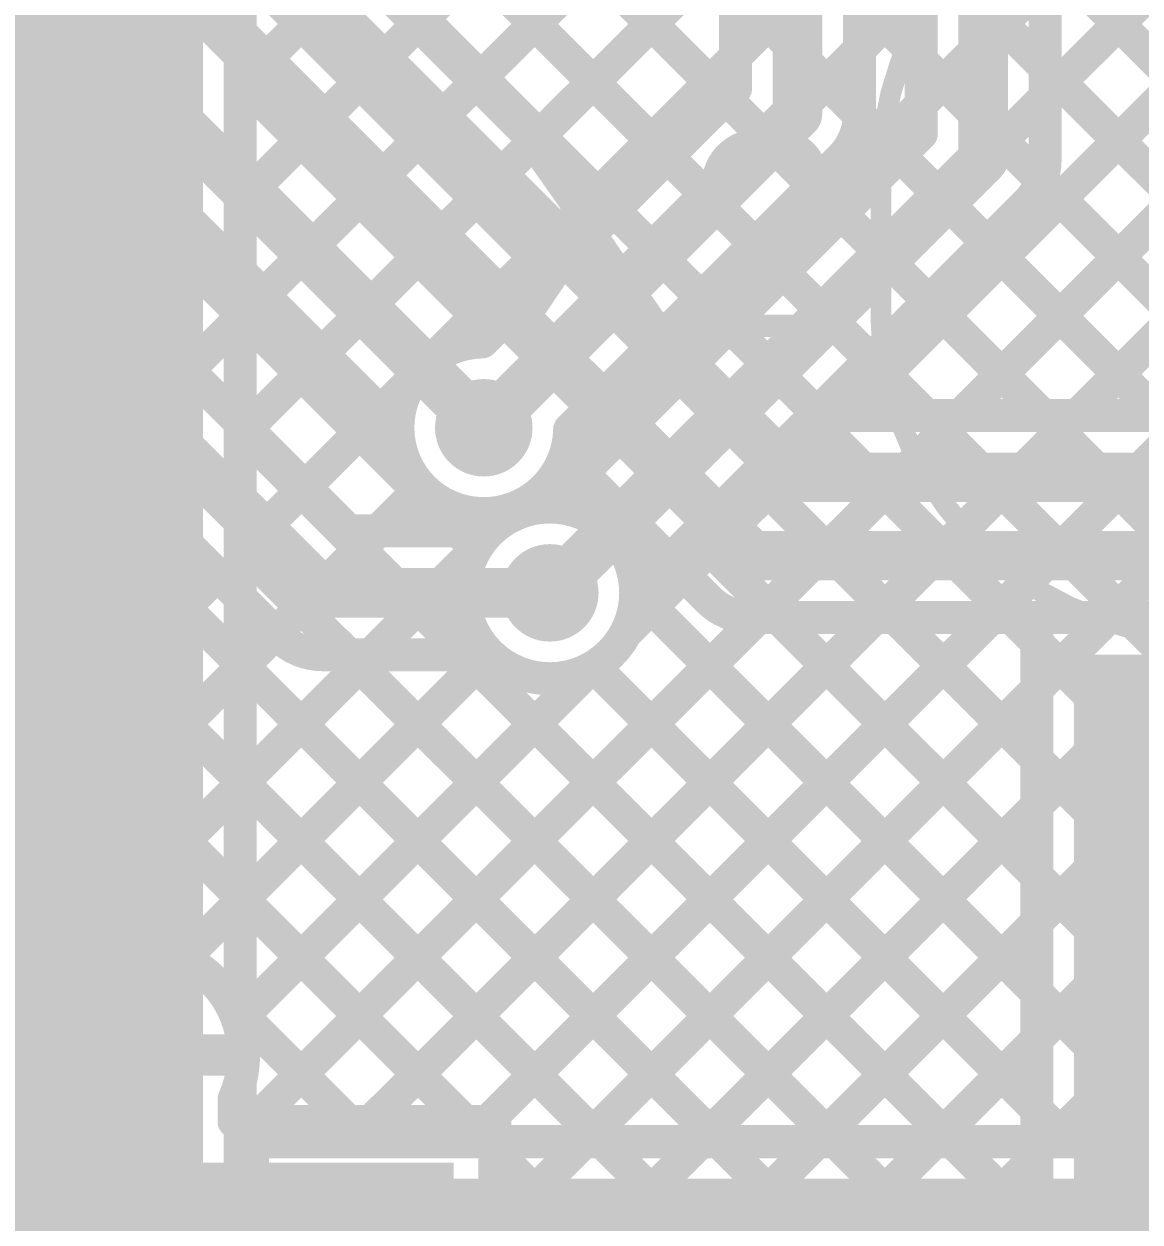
# Model space of a CAD drawing. Header units: millimetres. Extents: x -0.01 to 3.73, y -0.01 to 3.05.
# Drawn here: x 0.8696 to 1.14, y 1.4795 to 1.7699 of the extents above; entities that cross this region are included whole.
import ezdxf

# ---------------------------------------------------------------- set-up
doc = ezdxf.new("R2010")
doc.units = ezdxf.units.MM
doc.header["$MEASUREMENT"] = 0
for name, color, linetype in [('BottomLayer', 5, 'Continuous'), ('BottomPaste', 16, 'Continuous'), ('BottomSolder', 6, 'Continuous'), ('MultiLayer', 9, 'Continuous'), ('PadHoleLayer', 156, 'Continuous'), ('TopLayer', 1, 'Continuous'), ('TopOverlay', 2, 'Continuous'), ('TopPaste', 8, 'Continuous'), ('TopSolder', 216, 'Continuous'), ('ViaHoleLayer', 16, 'Continuous')]:
    doc.layers.add(name, color=color, linetype=linetype)
doc.styles.add('Arial', font='', dxfattribs={"height": 0.2})
doc.styles.get('Arial').set_extended_font_data('Arial')

# ---------------------------------------------------------------- blocks, each defined once
blk = doc.blocks.new('SOT23_3_B_1')
at = {"layer": 'BottomLayer'}
for points in [[(-0.02166, 0.02657), (-0.05316, 0.02657), (-0.05316, 0.05807), (-0.02166, 0.05807)], [(0.05314, 0.02657), (0.02165, 0.02657), (0.02165, 0.05807), (0.05314, 0.05807)], [(0.01574, -0.05807), (-0.01575, -0.05807), (-0.01575, -0.02657), (0.01574, -0.02657)]]:
    blk.add_hatch(color=5, dxfattribs=at).paths.add_polyline_path(points)
at = {"layer": 'BottomPaste'}
for points in [[(-0.02166, 0.02657), (-0.05316, 0.02657), (-0.05316, 0.05807), (-0.02166, 0.05807)], [(0.05314, 0.02657), (0.02165, 0.02657), (0.02165, 0.05807), (0.05314, 0.05807)], [(0.01574, -0.05807), (-0.01575, -0.05807), (-0.01575, -0.02657), (0.01574, -0.02657)]]:
    blk.add_hatch(color=16, dxfattribs=at).paths.add_polyline_path(points)
at = {"layer": 'BottomSolder'}
for points in [[(-0.01766, 0.02257), (-0.05716, 0.02257), (-0.05716, 0.06207), (-0.01766, 0.06207)], [(0.05714, 0.02257), (0.01765, 0.02257), (0.01765, 0.06207), (0.05714, 0.06207)], [(0.01974, -0.06207), (-0.01975, -0.06207), (-0.01975, -0.02257), (0.01974, -0.02257)]]:
    blk.add_hatch(color=6, dxfattribs=at).paths.add_polyline_path(points)
blk = doc.blocks.new('HC_49S_2P_4')
at = {"layer": 'BottomLayer'}
h = blk.add_hatch(color=5, dxfattribs=at)
edge = h.paths.add_edge_path()
edge.add_arc((-0.09606, 0), 0.0315, 0, 360)
h = blk.add_hatch(color=5, dxfattribs=at)
edge = h.paths.add_edge_path()
edge.add_arc((0.09606, 0), 0.0315, 0, 360)
at = {"layer": 'BottomSolder'}
h = blk.add_hatch(color=6, dxfattribs=at)
edge = h.paths.add_edge_path()
edge.add_arc((-0.09606, 0), 0.0355, 0, 360)
h = blk.add_hatch(color=6, dxfattribs=at)
edge = h.paths.add_edge_path()
edge.add_arc((0.09606, 0), 0.0355, 0, 360)
at = {"layer": 'MultiLayer'}
h = blk.add_hatch(color=9, dxfattribs=at)
edge = h.paths.add_edge_path()
edge.add_arc((-0.09606, 0), 0.0315, 0, 360)
h = blk.add_hatch(color=9, dxfattribs=at)
edge = h.paths.add_edge_path()
edge.add_arc((0.09606, 0), 0.0315, 0, 360)
at = {"layer": 'PadHoleLayer'}
h = blk.add_hatch(color=156, dxfattribs=at)
edge = h.paths.add_edge_path()
edge.add_arc((-0.09606, 0), 0.01772, 0, 360)
h = blk.add_hatch(color=156, dxfattribs=at)
edge = h.paths.add_edge_path()
edge.add_arc((0.09606, 0), 0.01772, 0, 360)
at = {"layer": 'TopLayer'}
h = blk.add_hatch(color=1, dxfattribs=at)
edge = h.paths.add_edge_path()
edge.add_arc((-0.09606, 0), 0.0315, 0, 360)
h = blk.add_hatch(color=1, dxfattribs=at)
edge = h.paths.add_edge_path()
edge.add_arc((0.09606, 0), 0.0315, 0, 360)
at = {"layer": 'TopSolder'}
h = blk.add_hatch(color=216, dxfattribs=at)
edge = h.paths.add_edge_path()
edge.add_arc((-0.09606, 0), 0.0355, 0, 360)
h = blk.add_hatch(color=216, dxfattribs=at)
edge = h.paths.add_edge_path()
edge.add_arc((0.09606, 0), 0.0355, 0, 360)
at = {"layer": 'TopOverlay', "const_width": 0.005}
for points in [[(-0.22276, 0.01301, -0.384798), (-0.155, 0.095)], [(0.155, 0.095, -0.384798), (0.22276, 0.01301)], [(-0.155, -0.095, -0.384798), (-0.22276, -0.01301)], [(0.22276, -0.01301, -0.384798), (0.155, -0.095)]]:
    blk.add_lwpolyline(points, format="xyb", dxfattribs=at)
for points in [[(0.154, 0.095), (-0.155, 0.095)], [(-0.22276, 0.01301), (-0.22276, -0.01301)], [(0.22276, 0.01301), (0.22276, -0.01301)], [(-0.019, 0.012), (-0.019, -0.014)], [(0.01, 0.012), (-0.009, 0.012)], [(-0.009, 0.012), (-0.009, -0.014)], [(0.01, 0.012), (0.01, -0.014)], [(0.02, 0.012), (0.02, -0.014)], [(-0.14, 0.003), (-0.14, -0.007)], [(-0.135, -0.002), (-0.14, 0.003)], [(-0.135, -0.002), (-0.14, -0.007)], [(-0.019, -0.001), (-0.029, -0.001)], [(0.03, -0.001), (0.02, -0.001)], [(0.01, -0.014), (-0.009, -0.014)], [(0.155, -0.095), (-0.155, -0.095)]]:
    blk.add_lwpolyline(points, dxfattribs=at)
at = {"layer": 'TopOverlay', "const_width": 0.0025}
for points in [[(-0.15625, 0.095, 1), (-0.15375, 0.095, 1)], [(-0.15625, 0.095, 1), (-0.15375, 0.095, 1)], [(0.15275, 0.095, 1), (0.15525, 0.095, 1)], [(0.15375, 0.095, 1), (0.15625, 0.095, 1)], [(-0.22401, 0.01301, 1), (-0.22151, 0.01301, 1)], [(-0.22401, 0.01301, 1), (-0.22151, 0.01301, 1)], [(0.22151, 0.01301, 1), (0.22401, 0.01301, 1)], [(0.22151, 0.01301, 1), (0.22401, 0.01301, 1)], [(-0.02025, 0.012, 1), (-0.01775, 0.012, 1)], [(-0.01025, 0.012, 1), (-0.00775, 0.012, 1)], [(-0.01025, 0.012, 1), (-0.00775, 0.012, 1)], [(0.00875, 0.012, 1), (0.01125, 0.012, 1)], [(0.00875, 0.012, 1), (0.01125, 0.012, 1)], [(0.01875, 0.012, 1), (0.02125, 0.012, 1)], [(-0.14125, 0.003, 1), (-0.13875, 0.003, 1)], [(-0.14125, 0.003, 1), (-0.13875, 0.003, 1)], [(-0.13625, -0.002, 1), (-0.13375, -0.002, 1)], [(-0.13625, -0.002, 1), (-0.13375, -0.002, 1)], [(-0.03025, -0.001, 1), (-0.02775, -0.001, 1)], [(-0.02025, -0.001, 1), (-0.01775, -0.001, 1)], [(0.01875, -0.001, 1), (0.02125, -0.001, 1)], [(0.02875, -0.001, 1), (0.03125, -0.001, 1)], [(-0.14125, -0.007, 1), (-0.13875, -0.007, 1)], [(-0.14125, -0.007, 1), (-0.13875, -0.007, 1)], [(-0.22401, -0.01301, 1), (-0.22151, -0.01301, 1)], [(-0.22401, -0.01301, 1), (-0.22151, -0.01301, 1)], [(-0.02025, -0.014, 1), (-0.01775, -0.014, 1)], [(-0.01025, -0.014, 1), (-0.00775, -0.014, 1)], [(-0.01025, -0.014, 1), (-0.00775, -0.014, 1)], [(0.00875, -0.014, 1), (0.01125, -0.014, 1)], [(0.00875, -0.014, 1), (0.01125, -0.014, 1)], [(0.01875, -0.014, 1), (0.02125, -0.014, 1)], [(0.22151, -0.01301, 1), (0.22401, -0.01301, 1)], [(0.22151, -0.01301, 1), (0.22401, -0.01301, 1)], [(-0.15625, -0.095, 1), (-0.15375, -0.095, 1)], [(-0.15625, -0.095, 1), (-0.15375, -0.095, 1)], [(0.15375, -0.095, 1), (0.15625, -0.095, 1)], [(0.15375, -0.095, 1), (0.15625, -0.095, 1)]]:
    blk.add_lwpolyline(points, format="xyb", close=True, dxfattribs=at)
blk = doc.blocks.new('R__0603_B_72')
at = {"layer": 'BottomLayer'}
for points in [[(-0.045, -0.0175), (-0.045, 0.0175), (-0.015, 0.0175), (-0.015, -0.0175)], [(0.015, -0.0175), (0.015, 0.0175), (0.045, 0.0175), (0.045, -0.0175)]]:
    blk.add_hatch(color=5, dxfattribs=at).paths.add_polyline_path(points)
at = {"layer": 'BottomPaste'}
for points in [[(-0.045, -0.0175), (-0.045, 0.0175), (-0.015, 0.0175), (-0.015, -0.0175)], [(0.015, -0.0175), (0.015, 0.0175), (0.045, 0.0175), (0.045, -0.0175)]]:
    blk.add_hatch(color=16, dxfattribs=at).paths.add_polyline_path(points)
at = {"layer": 'BottomSolder'}
for points in [[(-0.049, -0.0215), (-0.049, 0.0215), (-0.011, 0.0215), (-0.011, -0.0215)], [(0.011, -0.0215), (0.011, 0.0215), (0.049, 0.0215), (0.049, -0.0215)]]:
    blk.add_hatch(color=6, dxfattribs=at).paths.add_polyline_path(points)
blk = doc.blocks.new('D2PAK_B_114')
at = {"layer": 'BottomLayer'}
blk.add_hatch(color=5, dxfattribs=at).paths.add_polyline_path([(0.14567, 0.14488), (0.05433, 0.14488), (0.05433, 0.29488), (0.14567, 0.29488)])
at = {"layer": 'BottomPaste'}
blk.add_hatch(color=16, dxfattribs=at).paths.add_polyline_path([(0.14567, 0.14488), (0.05433, 0.14488), (0.05433, 0.29488), (0.14567, 0.29488)])
at = {"layer": 'BottomSolder'}
blk.add_hatch(color=6, dxfattribs=at).paths.add_polyline_path([(0.14967, 0.14088), (0.05033, 0.14088), (0.05033, 0.29888), (0.14967, 0.29888)])
blk = doc.blocks.new('D2PAK_B_115')
at = {"layer": 'BottomLayer'}
blk.add_hatch(color=5, dxfattribs=at).paths.add_polyline_path([(-0.05433, 0.14488), (-0.14567, 0.14488), (-0.14567, 0.29488), (-0.05433, 0.29488)])
at = {"layer": 'BottomPaste'}
blk.add_hatch(color=16, dxfattribs=at).paths.add_polyline_path([(-0.05433, 0.14488), (-0.14567, 0.14488), (-0.14567, 0.29488), (-0.05433, 0.29488)])
at = {"layer": 'BottomSolder'}
blk.add_hatch(color=6, dxfattribs=at).paths.add_polyline_path([(-0.05033, 0.14088), (-0.14967, 0.14088), (-0.14967, 0.29888), (-0.05033, 0.29888)])
blk = doc.blocks.new('SOD_323_B_141')
at = {"layer": 'BottomLayer'}
for points in [[(-0.0748, 0.02362), (-0.02756, 0.02362), (-0.02756, -0.02362), (-0.0748, -0.02362)], [(0.02756, 0.02362), (0.0748, 0.02362), (0.0748, -0.02362), (0.02756, -0.02362)]]:
    blk.add_hatch(color=5, dxfattribs=at).paths.add_polyline_path(points)
at = {"layer": 'BottomPaste'}
for points in [[(-0.0748, 0.02362), (-0.02756, 0.02362), (-0.02756, -0.02362), (-0.0748, -0.02362)], [(0.02756, 0.02362), (0.0748, 0.02362), (0.0748, -0.02362), (0.02756, -0.02362)]]:
    blk.add_hatch(color=16, dxfattribs=at).paths.add_polyline_path(points)
at = {"layer": 'BottomSolder'}
for points in [[(-0.0788, 0.02762), (-0.02356, 0.02762), (-0.02356, -0.02762), (-0.0788, -0.02762)], [(0.02356, 0.02762), (0.0788, 0.02762), (0.0788, -0.02762), (0.02356, -0.02762)]]:
    blk.add_hatch(color=6, dxfattribs=at).paths.add_polyline_path(points)
blk = doc.blocks.new('SMA_148')
at = {"layer": 'TopLayer'}
for points in [[(-0.12795, 0.03346), (-0.02953, 0.03346), (-0.02953, -0.03346), (-0.12795, -0.03346)], [(0.02953, 0.03346), (0.12795, 0.03346), (0.12795, -0.03346), (0.02953, -0.03346)]]:
    blk.add_hatch(color=1, dxfattribs=at).paths.add_polyline_path(points)
at = {"layer": 'TopOverlay'}
for points in [[(-0.175, -0.05597), (-0.12906, -0.05597), (-0.12906, 0.05598), (-0.175, 0.05598)], [(-0.12992, 0.03638), (-0.1022, 0.03638), (-0.1022, 0.05598), (-0.12992, 0.05598)], [(-0.12992, -0.05598), (-0.1022, -0.05598), (-0.1022, -0.03638), (-0.12992, -0.03638)]]:
    blk.add_hatch(color=2, dxfattribs=at).paths.add_polyline_path(points)
at = {"layer": 'TopPaste'}
for points in [[(-0.12795, 0.03346), (-0.02953, 0.03346), (-0.02953, -0.03346), (-0.12795, -0.03346)], [(0.02953, 0.03346), (0.12795, 0.03346), (0.12795, -0.03346), (0.02953, -0.03346)]]:
    blk.add_hatch(color=8, dxfattribs=at).paths.add_polyline_path(points)
at = {"layer": 'TopSolder'}
for points in [[(-0.13195, 0.03746), (-0.02553, 0.03746), (-0.02553, -0.03746), (-0.13195, -0.03746)], [(0.02553, 0.03746), (0.13195, 0.03746), (0.13195, -0.03746), (0.02553, -0.03746)]]:
    blk.add_hatch(color=216, dxfattribs=at).paths.add_polyline_path(points)
at = {"layer": 'TopOverlay', "const_width": 0.005}
for points in [[(0.08115, 0.05345), (-0.10465, 0.05345)], [(0.08115, 0.05345), (0.08115, 0.03985)], [(0.08115, -0.03985), (0.08115, -0.05345)], [(0.08115, -0.05345), (-0.10465, -0.05345)]]:
    blk.add_lwpolyline(points, dxfattribs=at)
at = {"layer": 'TopOverlay', "const_width": 0.0025}
for points in [[(-0.1059, 0.05345, 1), (-0.1034, 0.05345, 1)], [(0.0799, 0.05345, 1), (0.0824, 0.05345, 1)], [(0.0799, 0.05345, 1), (0.0824, 0.05345, 1)], [(0.0799, 0.03985, 1), (0.0824, 0.03985, 1)], [(0.0799, -0.03985, 1), (0.0824, -0.03985, 1)], [(-0.1059, -0.05345, 1), (-0.1034, -0.05345, 1)], [(0.0799, -0.05345, 1), (0.0824, -0.05345, 1)], [(0.0799, -0.05345, 1), (0.0824, -0.05345, 1)]]:
    blk.add_lwpolyline(points, format="xyb", close=True, dxfattribs=at)

msp = doc.modelspace()

# ---------------------------------------------------------------- hatches: boundary and pattern name
at = {"layer": 'BottomLayer'}
h = msp.add_hatch(color=5, dxfattribs=at)
edge = h.paths.add_edge_path()
edge.add_arc((0.981, 1.672), 0.01181, 0, 360)
h = msp.add_hatch(color=5, dxfattribs=at)
edge = h.paths.add_edge_path()
edge.add_arc((0.997, 1.632), 0.01181, 0, 360)
msp.add_hatch(color=5, dxfattribs=at).paths.add_polyline_path([(1.12401, 1.278), (1.26901, 1.278), (1.26901, 1.617), (1.12401, 1.617)])
h = msp.add_hatch(color=5, dxfattribs=at)
edge = h.paths.add_edge_path()
edge.add_arc((0.897, 1.52), 0.01181, 0, 360)
at = {"layer": 'TopLayer'}
for points in [[(0.713, 1.374), (0.913, 1.374), (0.913, 1.929), (0.713, 1.929)], [(0.933, 1.242), (1.002, 1.242), (1.002, 1.49), (0.933, 1.49)]]:
    msp.add_hatch(color=1, dxfattribs=at).paths.add_polyline_path(points)
h = msp.add_hatch(color=1, dxfattribs=at)
edge = h.paths.add_edge_path()
edge.add_arc((0.981, 1.672), 0.01181, 0, 360)
h = msp.add_hatch(color=1, dxfattribs=at)
edge = h.paths.add_edge_path()
edge.add_arc((0.997, 1.632), 0.01181, 0, 360)
h = msp.add_hatch(color=1, dxfattribs=at)
edge = h.paths.add_edge_path()
edge.add_arc((0.897, 1.52), 0.01181, 0, 360)
at = {"layer": 'ViaHoleLayer'}
h = msp.add_hatch(color=16, dxfattribs=at)
edge = h.paths.add_edge_path()
edge.add_arc((0.981, 1.672), 0.00591, 0, 360)
h = msp.add_hatch(color=16, dxfattribs=at)
edge = h.paths.add_edge_path()
edge.add_arc((0.997, 1.632), 0.00591, 0, 360)
h = msp.add_hatch(color=16, dxfattribs=at)
edge = h.paths.add_edge_path()
edge.add_arc((0.897, 1.52), 0.00591, 0, 360)

# ---------------------------------------------------------------- linework, layer by layer
at = {"layer": 'BottomLayer'}
for points, const_width in [([(0.944, 1.87576), (1.14476, 1.675)], 0.008), ([(0.89, 1.763), (0.89, 1.86823)], 0.012), ([(0.875, 1.763), (0.875, 1.86202)], 0.008), ([(1.03691, 1.7003), (1.188, 1.85139)], 0.008), ([(0.944, 1.84748), (1.11648, 1.675)], 0.008), ([(0.9662, 1.77101), (1.042, 1.84681)], 0.008), ([(0.78554, 1.83623), (0.88462, 1.73715)], 0.008), ([(1.05105, 1.68616), (1.188, 1.82311)], 0.008), ([(0.944, 1.81919), (1.08819, 1.675)], 0.008), ([(0.98034, 1.75687), (1.0364, 1.81292)], 0.008), ([(1.00863, 1.72859), (1.08461, 1.80457)], 0.008), ([(1.07562, 1.80071), (1.16367, 1.71265)], 0.008), ([(1.10841, 1.7962), (1.16833, 1.73629)], 0.008), ([(0.944, 1.79321), (1.06221, 1.675)], 0.008), ([(1.02277, 1.71444), (1.10357, 1.79525)], 0.008), ([(0.99448, 1.74273), (1.04486, 1.7931)], 0.008), ([(0.929, 1.787), (1.056, 1.66)], 0.012), ([(1.05878, 1.78927), (1.17304, 1.675)], 0.008), ([(1.06818, 1.675), (1.18, 1.78682)], 0.008), ([(0.908, 1.779), (1.046, 1.641)], 0.012), ([(0.84748, 1.73715), (0.875, 1.76467)], 0.008), ([(0.89, 1.763), (0.981, 1.672)], 0.012), ([(1.09646, 1.675), (1.18, 1.75854)], 0.008), ([(0.8794, 1.75239), (0.96019, 1.67159)], 0.008), ([(0.87577, 1.73715), (0.8852, 1.74658)], 0.008), ([(0.8369, 1.73715), (0.88639, 1.73715)], 0.008), ([(0.88639, 1.70887), (0.88639, 1.73715)], 0.008), ([(0.88639, 1.73538), (0.97477, 1.647)], 0.008), ([(0.88639, 1.71949), (0.89934, 1.73244)], 0.008), ([(0.78858, 1.72005), (0.88901, 1.61962)], 0.008), ([(0.89522, 1.70004), (0.91349, 1.7183)], 0.008), ([(0.86165, 1.7124), (0.94205, 1.632)], 0.012), ([(1.12475, 1.675), (1.16357, 1.71382)], 0.008), ([(0.88639, 1.70887), (0.94826, 1.647)], 0.008), ([(0.90937, 1.68589), (0.92763, 1.70416)], 0.008), ([(0.92351, 1.67175), (0.94177, 1.69002)], 0.008), ([(0.84926, 1.68765), (1.11501, 1.42191)], 0.008), ([(0.86518, 1.68765), (0.93143, 1.6214)], 0.008), ([(0.82119, 1.626), (0.87401, 1.67882)], 0.008), ([(0.93765, 1.65761), (0.95591, 1.67587)], 0.008), ([(1.06221, 1.675), (1.448, 1.675)], 0.008), ([(0.84309, 1.61962), (0.88815, 1.66468)], 0.008), ([(1.00065, 1.66514), (1.03539, 1.6304)], 0.008), ([(1.056, 1.66), (1.448, 1.66)], 0.012), ([(0.95532, 1.647), (0.96595, 1.65763)], 0.008), ([(0.99417, 1.65589), (0.99724, 1.65281)], 0.008), ([(0.98668, 1.65007), (0.98971, 1.6531)], 0.008), ([(0.87138, 1.61962), (0.90229, 1.65054)], 0.008), ([(1.01166, 1.64677), (1.01534, 1.65045)], 0.008), ([(0.94826, 1.647), (0.98257, 1.647)], 0.008), ([(1.046, 1.641), (1.44013, 1.641)], 0.012), ([(0.8948, 1.61476), (0.91644, 1.6364)], 0.008), ([(0.94205, 1.632), (0.997, 1.632)], 0.012), ([(1.01534, 1.62216), (1.02948, 1.6363)], 0.008), ([(1.01781, 1.63224), (1.11501, 1.53504)], 0.008), ([(0.92534, 1.50388), (1.04746, 1.626)], 0.008), ([(0.95363, 1.50388), (1.07575, 1.626)], 0.008), ([(0.98191, 1.50388), (1.10403, 1.626)], 0.008), ([(1.046, 1.626), (1.11501, 1.626)], 0.008), ([(1.05234, 1.626), (1.11501, 1.56333)], 0.008), ([(1.08062, 1.626), (1.11501, 1.59161)], 0.008), ([(1.10891, 1.626), (1.11501, 1.6199)], 0.008), ([(1.11501, 1.626), (1.27801, 1.626)], 0.008), ([(1.11501, 1.626), (1.27801, 1.626)], 0.008), ([(1.11501, 1.2755), (1.11501, 1.626)], 0.008), ([(0.8948, 1.58648), (0.93058, 1.62226)], 0.008), ([(0.82956, 1.61962), (0.8948, 1.61962)], 0.008), ([(0.8948, 1.55438), (0.8948, 1.61962)], 0.008), ([(0.8948, 1.55819), (0.95361, 1.617)], 0.008), ([(0.90816, 1.54327), (0.98189, 1.617)], 0.008), ([(0.94205, 1.617), (0.98257, 1.617)], 0.008), ([(0.9482, 1.617), (1.11501, 1.45019)], 0.008), ([(0.97649, 1.617), (1.11501, 1.47847)], 0.008), ([(0.8948, 1.61383), (1.11501, 1.39362)], 0.008), ([(0.92145, 1.52827), (1.00684, 1.61366)], 0.008), ([(1.00765, 1.61412), (1.11501, 1.50676)], 0.008), ([(0.98367, 1.47736), (1.11501, 1.6087)], 0.008), ([(0.85662, 1.59162), (0.86, 1.595)], 0.025), ([(0.8948, 1.58555), (0.97647, 1.50388)], 0.008), ([(0.98367, 1.44907), (1.11501, 1.58041)], 0.008), ([(0.89099, 1.55438), (0.8948, 1.55819)], 0.008), ([(0.8948, 1.55726), (0.90946, 1.5426)], 0.008), ([(0.87811, 1.5495), (0.87811, 1.55438)], 0.008), ([(0.87811, 1.55438), (0.8948, 1.55438)], 0.008), ([(0.87811, 1.54151), (0.89099, 1.55438)], 0.008), ([(0.87811, 1.53759), (0.87811, 1.5495)], 0.008), ([(0.87811, 1.53759), (0.87811, 1.5495)], 0.008), ([(0.98367, 1.42079), (1.11501, 1.55213)], 0.008), ([(0.87811, 1.54567), (0.88246, 1.54132)], 0.008), ([(0.897, 1.52), (0.897, 1.54181)], 0.01), ([(0.9196, 1.53246), (0.94818, 1.50388)], 0.008), ([(0.899, 1.44188), (0.899, 1.52)], 0.025), ([(0.98367, 1.3925), (1.11501, 1.52385)], 0.008), ([(0.897, 1.52), (0.91881, 1.52)], 0.01), ([(0.9205, 1.50388), (0.9205, 1.50932)], 0.008), ([(0.9205, 1.50388), (0.98367, 1.50388)], 0.008), ([(0.97647, 1.50388), (0.98367, 1.49668)], 0.008), ([(0.98367, 1.35374), (0.98367, 1.50388)], 0.008), ([(0.924, 1.41488), (0.924, 1.49988)], 0.01), ([(0.98367, 1.49668), (1.11501, 1.36534)], 0.008), ([(0.98367, 1.36422), (1.11501, 1.49556)], 0.008)]:
    msp.add_lwpolyline(points, dxfattribs=dict(at, const_width=const_width))
for points, const_width in [([(0.9642, 1.77101, 1), (0.9682, 1.77101, 1)], 0.004), ([(0.873, 1.76467, 1), (0.877, 1.76467, 1)], 0.004), ([(0.887, 1.763, 1), (0.893, 1.763, 1)], 0.006), ([(0.887, 1.763, 1), (0.893, 1.763, 1)], 0.006), ([(0.873, 1.763, 1), (0.877, 1.763, 1)], 0.004), ([(0.873, 1.763, 1), (0.877, 1.763, 1)], 0.004), ([(0.873, 1.763, 1), (0.877, 1.763, 1)], 0.004), ([(0.97834, 1.75687, 1), (0.98234, 1.75687, 1)], 0.004), ([(0.87739, 1.7524, 1), (0.88139, 1.7524, 1)], 0.004), ([(0.87739, 1.75239, 1), (0.88139, 1.75239, 1)], 0.004), ([(0.8774, 1.75239, 1), (0.8814, 1.75239, 1)], 0.004), ([(0.8832, 1.74658, 1), (0.8872, 1.74658, 1)], 0.004), ([(0.99248, 1.74273, 1), (0.99648, 1.74273, 1)], 0.004), ([(0.87377, 1.73715, 1), (0.87777, 1.73715, 1)], 0.004), ([(0.88262, 1.73715, 1), (0.88662, 1.73715, 1)], 0.004), ([(0.88439, 1.73715, 1), (0.88839, 1.73715, 1)], 0.004), ([(0.88439, 1.73715, 1), (0.88839, 1.73715, 1)], 0.004), ([(0.88439, 1.73538, 1), (0.88839, 1.73538, 1)], 0.004), ([(0.89734, 1.73244, 1), (0.90134, 1.73244, 1)], 0.004), ([(1.00663, 1.72859, 1), (1.01063, 1.72859, 1)], 0.004), ([(0.88439, 1.71949, 1), (0.88839, 1.71949, 1)], 0.004), ([(0.91149, 1.7183, 1), (0.91549, 1.7183, 1)], 0.004), ([(1.02077, 1.71444, 1), (1.02477, 1.71444, 1)], 0.004), ([(0.88439, 1.70887, 1), (0.88839, 1.70887, 1)], 0.004), ([(0.88439, 1.70887, 1), (0.88839, 1.70887, 1)], 0.004), ([(0.92563, 1.70416, 1), (0.92963, 1.70416, 1)], 0.004), ([(1.03491, 1.7003, 1), (1.03891, 1.7003, 1)], 0.004), ([(0.89322, 1.70004, 1), (0.89722, 1.70004, 1)], 0.004), ([(0.93977, 1.69002, 1), (0.94377, 1.69002, 1)], 0.004), ([(0.90737, 1.68589, 1), (0.91137, 1.68589, 1)], 0.004), ([(1.04905, 1.68616, 1), (1.05305, 1.68616, 1)], 0.004), ([(0.87201, 1.67882, 1), (0.87601, 1.67882, 1)], 0.004), ([(0.95391, 1.67587, 1), (0.95791, 1.67587, 1)], 0.004), ([(1.06021, 1.675, 1), (1.06421, 1.675, 1)], 0.004), ([(1.06021, 1.675, 1), (1.06421, 1.675, 1)], 0.004), ([(1.06618, 1.675, 1), (1.07018, 1.675, 1)], 0.004), ([(1.08619, 1.675, 1), (1.09019, 1.675, 1)], 0.004), ([(1.09446, 1.675, 1), (1.09846, 1.675, 1)], 0.004), ([(1.11448, 1.675, 1), (1.11848, 1.675, 1)], 0.004), ([(1.12275, 1.675, 1), (1.12675, 1.675, 1)], 0.004), ([(0.92151, 1.67175, 1), (0.92551, 1.67175, 1)], 0.004), ([(0.95819, 1.67159, 1), (0.96219, 1.67159, 1)], 0.004), ([(0.95819, 1.67159, 1), (0.96219, 1.67159, 1)], 0.004), ([(0.978, 1.672, 1), (0.984, 1.672, 1)], 0.006), ([(0.88615, 1.66468, 1), (0.89015, 1.66468, 1)], 0.004), ([(0.99865, 1.66514, 1), (1.00265, 1.66514, 1)], 0.004), ([(0.99865, 1.66514, 1), (1.00265, 1.66514, 1)], 0.004), ([(1.053, 1.66, 1), (1.059, 1.66, 1)], 0.006), ([(1.053, 1.66, 1), (1.059, 1.66, 1)], 0.006), ([(0.93565, 1.65761, 1), (0.93965, 1.65761, 1)], 0.004), ([(0.96395, 1.65763, 1), (0.96795, 1.65763, 1)], 0.004), ([(0.99217, 1.65589, 1), (0.99617, 1.65589, 1)], 0.004), ([(0.98771, 1.6531, 1), (0.99171, 1.6531, 1)], 0.004), ([(0.99524, 1.65281, 1), (0.99924, 1.65281, 1)], 0.004), ([(0.90029, 1.65054, 1), (0.90429, 1.65054, 1)], 0.004), ([(0.98468, 1.65007, 1), (0.98868, 1.65007, 1)], 0.004), ([(1.01334, 1.65045, 1), (1.01734, 1.65045, 1)], 0.004), ([(0.94626, 1.647, 1), (0.95026, 1.647, 1)], 0.004), ([(0.94626, 1.647, 1), (0.95026, 1.647, 1)], 0.004), ([(0.95332, 1.647, 1), (0.95732, 1.647, 1)], 0.004), ([(0.97277, 1.647, 1), (0.97677, 1.647, 1)], 0.004), ([(0.98057, 1.647, 1), (0.98457, 1.647, 1)], 0.004), ([(0.98057, 1.647, 1), (0.98457, 1.647, 1)], 0.004), ([(1.00966, 1.64677, 1), (1.01366, 1.64677, 1)], 0.004), ([(1.043, 1.641, 1), (1.049, 1.641, 1)], 0.006), ([(1.043, 1.641, 1), (1.049, 1.641, 1)], 0.006), ([(0.91444, 1.6364, 1), (0.91844, 1.6364, 1)], 0.004), ([(0.93905, 1.632, 1), (0.94505, 1.632, 1)], 0.006), ([(0.93905, 1.632, 1), (0.94505, 1.632, 1)], 0.006), ([(0.994, 1.632, 1), (1, 1.632, 1)], 0.006), ([(1.02748, 1.6363, 1), (1.03148, 1.6363, 1)], 0.004), ([(1.01581, 1.63224, 1), (1.01981, 1.63224, 1)], 0.004), ([(1.01581, 1.632, 1), (1.01981, 1.632, 1)], 0.004), ([(1.01581, 1.632, 1), (1.01981, 1.632, 1)], 0.004), ([(1.03339, 1.6304, 1), (1.03739, 1.6304, 1)], 0.004), ([(1.03339, 1.63039, 1), (1.03739, 1.63039, 1)], 0.004), ([(1.0334, 1.63039, 1), (1.0374, 1.63039, 1)], 0.004), ([(1.044, 1.626, 1), (1.048, 1.626, 1)], 0.004), ([(1.044, 1.626, 1), (1.048, 1.626, 1)], 0.004), ([(1.044, 1.626, 1), (1.048, 1.626, 1)], 0.004), ([(1.04546, 1.626, 1), (1.04946, 1.626, 1)], 0.004), ([(1.05034, 1.626, 1), (1.05434, 1.626, 1)], 0.004), ([(1.07375, 1.626, 1), (1.07775, 1.626, 1)], 0.004), ([(1.07862, 1.626, 1), (1.08262, 1.626, 1)], 0.004), ([(1.10203, 1.626, 1), (1.10603, 1.626, 1)], 0.004), ([(1.10691, 1.626, 1), (1.11091, 1.626, 1)], 0.004), ([(1.11301, 1.626, 1), (1.11701, 1.626, 1)], 0.004), ([(1.11301, 1.626, 1), (1.11701, 1.626, 1)], 0.004), ([(1.11301, 1.626, 1), (1.11701, 1.626, 1)], 0.004), ([(1.11301, 1.626, 1), (1.11701, 1.626, 1)], 0.004), ([(0.92858, 1.62226, 1), (0.93258, 1.62226, 1)], 0.004), ([(1.01334, 1.62216, 1), (1.01734, 1.62216, 1)], 0.004), ([(0.86938, 1.61962, 1), (0.87338, 1.61962, 1)], 0.004), ([(0.88701, 1.61962, 1), (0.89101, 1.61962, 1)], 0.004), ([(0.8928, 1.61962, 1), (0.8968, 1.61962, 1)], 0.004), ([(0.8928, 1.61962, 1), (0.8968, 1.61962, 1)], 0.004), ([(0.92943, 1.6214, 1), (0.93343, 1.6214, 1)], 0.004), ([(0.92944, 1.62139, 1), (0.93344, 1.62139, 1)], 0.004), ([(0.92945, 1.62139, 1), (0.93345, 1.62139, 1)], 0.004), ([(1.11301, 1.6199, 1), (1.11701, 1.6199, 1)], 0.004), ([(0.94005, 1.617, 1), (0.94405, 1.617, 1)], 0.004), ([(0.94005, 1.617, 1), (0.94405, 1.617, 1)], 0.004), ([(0.94005, 1.617, 1), (0.94405, 1.617, 1)], 0.004), ([(0.9462, 1.617, 1), (0.9502, 1.617, 1)], 0.004), ([(0.95161, 1.617, 1), (0.95561, 1.617, 1)], 0.004), ([(0.97449, 1.617, 1), (0.97849, 1.617, 1)], 0.004), ([(0.97989, 1.617, 1), (0.98389, 1.617, 1)], 0.004), ([(0.98057, 1.617, 1), (0.98457, 1.617, 1)], 0.004), ([(0.98057, 1.617, 1), (0.98457, 1.617, 1)], 0.004), ([(0.8928, 1.61476, 1), (0.8968, 1.61476, 1)], 0.004), ([(0.8928, 1.61383, 1), (0.8968, 1.61383, 1)], 0.004), ([(1.00484, 1.61366, 1), (1.00884, 1.61366, 1)], 0.004), ([(1.00565, 1.61412, 1), (1.00965, 1.61412, 1)], 0.004), ([(1.11301, 1.6087, 1), (1.11701, 1.6087, 1)], 0.004), ([(0.85375, 1.595, 1), (0.86625, 1.595, 1)], 0.0125), ([(1.11301, 1.59161, 1), (1.11701, 1.59161, 1)], 0.004), ([(0.8928, 1.58648, 1), (0.8968, 1.58648, 1)], 0.004), ([(0.8928, 1.58555, 1), (0.8968, 1.58555, 1)], 0.004), ([(1.11301, 1.58041, 1), (1.11701, 1.58041, 1)], 0.004), ([(1.11301, 1.56333, 1), (1.11701, 1.56333, 1)], 0.004), ([(0.8928, 1.55819, 1), (0.8968, 1.55819, 1)], 0.004), ([(0.8928, 1.55819, 1), (0.8968, 1.55819, 1)], 0.004), ([(0.8928, 1.55726, 1), (0.8968, 1.55726, 1)], 0.004), ([(0.87611, 1.55438, 1), (0.88011, 1.55438, 1)], 0.004), ([(0.87611, 1.55438, 1), (0.88011, 1.55438, 1)], 0.004), ([(0.88899, 1.55438, 1), (0.89299, 1.55438, 1)], 0.004), ([(0.88899, 1.55438, 1), (0.89299, 1.55438, 1)], 0.004), ([(0.8928, 1.55438, 1), (0.8968, 1.55438, 1)], 0.004), ([(0.8928, 1.55438, 1), (0.8968, 1.55438, 1)], 0.004), ([(0.87611, 1.5495, 1), (0.88011, 1.5495, 1)], 0.004), ([(0.87611, 1.5495, 1), (0.88011, 1.5495, 1)], 0.004), ([(0.87611, 1.5495, 1), (0.88011, 1.5495, 1)], 0.004), ([(1.11301, 1.55213, 1), (1.11701, 1.55213, 1)], 0.004), ([(0.87611, 1.54567, 1), (0.88011, 1.54567, 1)], 0.004), ([(0.87611, 1.54151, 1), (0.88011, 1.54151, 1)], 0.004), ([(0.88046, 1.54132, 1), (0.88446, 1.54132, 1)], 0.004), ([(0.8945, 1.54181, 1), (0.8995, 1.54181, 1)], 0.005), ([(0.90616, 1.54327, 1), (0.91016, 1.54327, 1)], 0.004), ([(0.90746, 1.5426, 1), (0.91146, 1.5426, 1)], 0.004), ([(0.87611, 1.53759, 1), (0.88011, 1.53759, 1)], 0.004), ([(0.87611, 1.53759, 1), (0.88011, 1.53759, 1)], 0.004), ([(0.87611, 1.53759, 1), (0.88011, 1.53759, 1)], 0.004), ([(1.11301, 1.53504, 1), (1.11701, 1.53504, 1)], 0.004), ([(0.9176, 1.53246, 1), (0.9216, 1.53246, 1)], 0.004), ([(0.89275, 1.52, 1), (0.90525, 1.52, 1)], 0.0125), ([(0.91945, 1.52827, 1), (0.92345, 1.52827, 1)], 0.004), ([(1.11301, 1.52385, 1), (1.11701, 1.52385, 1)], 0.004), ([(0.8945, 1.52, 1), (0.8995, 1.52, 1)], 0.005), ([(0.8945, 1.52, 1), (0.8995, 1.52, 1)], 0.005), ([(0.91631, 1.52, 1), (0.92131, 1.52, 1)], 0.005), ([(0.92081, 1.52, 1), (0.92481, 1.52, 1)], 0.004), ([(0.92081, 1.52, 1), (0.92481, 1.52, 1)], 0.004), ([(0.9185, 1.50932, 1), (0.9225, 1.50932, 1)], 0.004), ([(0.9185, 1.50932, 1), (0.9225, 1.50932, 1)], 0.004), ([(1.11301, 1.50676, 1), (1.11701, 1.50676, 1)], 0.004), ([(0.9185, 1.50388, 1), (0.9225, 1.50388, 1)], 0.004), ([(0.9185, 1.50388, 1), (0.9225, 1.50388, 1)], 0.004), ([(0.92334, 1.50388, 1), (0.92734, 1.50388, 1)], 0.004), ([(0.94618, 1.50388, 1), (0.95018, 1.50388, 1)], 0.004), ([(0.95163, 1.50388, 1), (0.95563, 1.50388, 1)], 0.004), ([(0.97447, 1.50388, 1), (0.97847, 1.50388, 1)], 0.004), ([(0.97447, 1.50388, 1), (0.97847, 1.50388, 1)], 0.004), ([(0.97991, 1.50388, 1), (0.98391, 1.50388, 1)], 0.004), ([(0.98167, 1.50388, 1), (0.98567, 1.50388, 1)], 0.004), ([(0.98167, 1.50388, 1), (0.98567, 1.50388, 1)], 0.004), ([(0.9215, 1.49988, 1), (0.9265, 1.49988, 1)], 0.005), ([(0.98167, 1.49668, 1), (0.98567, 1.49668, 1)], 0.004), ([(0.98167, 1.49668, 1), (0.98567, 1.49668, 1)], 0.004), ([(1.11301, 1.49556, 1), (1.11701, 1.49556, 1)], 0.004), ([(0.98167, 1.47736, 1), (0.98567, 1.47736, 1)], 0.004), ([(1.11301, 1.47847, 1), (1.11701, 1.47847, 1)], 0.004)]:
    msp.add_lwpolyline(points, format="xyb", close=True, dxfattribs=dict(at, const_width=const_width))
at = {"layer": 'BottomLayer', "const_width": 0.008}
for points in [[(0.87939, 1.7524, -0.198764), (0.875, 1.763)], [(0.87939, 1.75239, -0.198912), (0.875, 1.763)], [(1.00065, 1.66514, -0.836374), (0.96019, 1.67159)], [(0.98257, 1.647, -0.661143), (1.01781, 1.632)], [(1.01781, 1.632, -0.661143), (0.98257, 1.617)], [(1.046, 1.626, -0.198912), (1.03539, 1.63039)], [(1.046, 1.626, -0.198764), (1.0354, 1.63039)], [(0.94205, 1.617, -0.198912), (0.93144, 1.62139)], [(0.94205, 1.617, -0.198764), (0.93145, 1.62139)], [(0.87811, 1.53759, -0.681043), (0.92281, 1.52)], [(0.92281, 1.52, -0.107003), (0.9205, 1.50932)]]:
    msp.add_lwpolyline(points, format="xyb", dxfattribs=at)
at = {"layer": 'TopLayer'}
for points, const_width in [([(0.922, 1.52642), (0.922, 1.938)], 0.008), ([(0.922, 1.7551), (1.046, 1.8791)], 0.008), ([(0.922, 1.86948), (1.03963, 1.75184)], 0.008), ([(0.922, 1.72681), (1.046, 1.85081)], 0.008), ([(0.922, 1.50054), (1.26364, 1.84218)], 0.008), ([(0.922, 1.84119), (1.02549, 1.7377)], 0.008), ([(1.01534, 1.62216), (1.21618, 1.823)], 0.008), ([(1.117, 1.75211), (1.18789, 1.823)], 0.008), ([(1.06188, 1.499), (1.38106, 1.81818)], 0.008), ([(1.102, 1.737), (1.102, 1.816)], 0.012), ([(0.922, 1.69853), (1.0364, 1.81292)], 0.008), ([(0.922, 1.81291), (1.01135, 1.72356)], 0.008), ([(1.057, 1.748), (1.057, 1.81)], 0.012), ([(1.087, 1.74321), (1.087, 1.80157)], 0.008), ([(1.117, 1.737), (1.117, 1.80157)], 0.008), ([(1.042, 1.75421), (1.042, 1.79557)], 0.008), ([(1.072, 1.748), (1.072, 1.79557)], 0.008), ([(0.922, 1.67024), (1.042, 1.79024)], 0.008), ([(1.09017, 1.499), (1.38106, 1.7899)], 0.008), ([(1.117, 1.78761), (1.16833, 1.73629)], 0.008), ([(0.922, 1.78462), (0.99721, 1.70942)], 0.008), ([(1.072, 1.76368), (1.087, 1.77868)], 0.008), ([(1.072, 1.77604), (1.087, 1.76104)], 0.008), ([(0.96914, 1.6891), (1.042, 1.76196)], 0.008), ([(1.11845, 1.499), (1.38106, 1.76161)], 0.008), ([(1.117, 1.75933), (1.16367, 1.71265)], 0.008), ([(0.922, 1.75634), (0.98306, 1.69528)], 0.008), ([(0.98059, 1.69281), (1.042, 1.75421)], 0.008), ([(0.981, 1.672), (1.057, 1.748)], 0.012), ([(0.9999, 1.66329), (1.087, 1.75039)], 0.008), ([(1.072, 1.74776), (1.08177, 1.73799)], 0.008), ([(0.99659, 1.65281), (1.087, 1.74321)], 0.008), ([(0.997, 1.632), (1.102, 1.737)], 0.012), ([(1.00181, 1.67159), (1.0676, 1.73739)], 0.008), ([(1.06084, 1.73063), (1.06763, 1.72384)], 0.008), ([(1.11612, 1.73193), (1.34904, 1.499)], 0.008), ([(0.922, 1.72805), (0.96489, 1.68517)], 0.008), ([(1.01781, 1.63159), (1.1126, 1.72639)], 0.008), ([(1.0467, 1.71649), (1.05349, 1.7097)], 0.008), ([(1.10299, 1.71677), (1.32076, 1.499)], 0.008), ([(0.94875, 1.499), (1.16357, 1.71382)], 0.008), ([(1.03256, 1.70235), (1.03935, 1.69556)], 0.008), ([(1.08884, 1.70263), (1.29248, 1.499)], 0.008), ([(0.922, 1.69977), (0.97912, 1.64265)], 0.008), ([(0.97703, 1.499), (1.1712, 1.69317)], 0.008), ([(1.01842, 1.6882), (1.0252, 1.68142)], 0.008), ([(1.0747, 1.68849), (1.26419, 1.499)], 0.008), ([(0.922, 1.64196), (0.9639, 1.68386)], 0.008), ([(1.00531, 1.499), (1.18668, 1.68037)], 0.008), ([(1.0336, 1.499), (1.21189, 1.67729)], 0.008), ([(1.06056, 1.67435), (1.23591, 1.499)], 0.008), ([(0.922, 1.67149), (1.09449, 1.499)], 0.008), ([(1.00428, 1.67406), (1.01106, 1.66728)], 0.008), ([(1.04642, 1.6602), (1.20762, 1.499)], 0.008), ([(0.922, 1.61368), (0.96595, 1.65763)], 0.008), ([(0.99417, 1.65589), (0.99692, 1.65313)], 0.008), ([(0.98668, 1.65007), (0.98971, 1.6531)], 0.008), ([(1.03228, 1.64606), (1.17934, 1.499)], 0.008), ([(0.922, 1.6432), (1.0662, 1.499)], 0.008), ([(0.922, 1.58539), (0.97893, 1.64232)], 0.008), ([(1.01813, 1.63192), (1.15105, 1.499)], 0.008), ([(0.922, 1.55711), (0.98223, 1.61734)], 0.008), ([(0.922, 1.61492), (1.03792, 1.499)], 0.008), ([(0.922, 1.52882), (1.00684, 1.61366)], 0.008), ([(1.00765, 1.61412), (1.12277, 1.499)], 0.008), ([(0.922, 1.58663), (1.00963, 1.499)], 0.008), ([(0.922, 1.55835), (0.98135, 1.499)], 0.008), ([(0.922, 1.53006), (0.95306, 1.499)], 0.008), ([(0.897, 1.52), (0.91881, 1.52)], 0.01), ([(0.922, 1.393), (0.922, 1.51358)], 0.008), ([(0.922, 1.50178), (0.92478, 1.499)], 0.008), ([(0.924, 1.499), (1.011, 1.499)], 0.008), ([(0.924, 1.344), (0.924, 1.499)], 0.008), ([(0.993, 1.499), (1.011, 1.499)], 0.008), ([(1.011, 1.499), (1.4055, 1.499)], 0.008), ([(0.993, 1.465), (1.819, 1.465)], 0.05)]:
    msp.add_lwpolyline(points, dxfattribs=dict(at, const_width=const_width))
for points, const_width in [([(1.04, 1.76196, 1), (1.044, 1.76196, 1)], 0.004), ([(1.07, 1.76368, 1), (1.074, 1.76368, 1)], 0.004), ([(1.085, 1.76104, 1), (1.089, 1.76104, 1)], 0.004), ([(1.115, 1.75933, 1), (1.119, 1.75933, 1)], 0.004), ([(0.92, 1.75634, 1), (0.924, 1.75634, 1)], 0.004), ([(0.92, 1.7551, 1), (0.924, 1.7551, 1)], 0.004), ([(1.04, 1.75421, 1), (1.044, 1.75421, 1)], 0.004), ([(1.04, 1.75421, 1), (1.044, 1.75421, 1)], 0.004), ([(1.03763, 1.75184, 1), (1.04163, 1.75184, 1)], 0.004), ([(1.054, 1.748, 1), (1.06, 1.748, 1)], 0.006), ([(1.054, 1.748, 1), (1.06, 1.748, 1)], 0.006), ([(1.085, 1.75039, 1), (1.089, 1.75039, 1)], 0.004), ([(1.115, 1.75211, 1), (1.119, 1.75211, 1)], 0.004), ([(1.07, 1.748, 1), (1.074, 1.748, 1)], 0.004), ([(1.07, 1.748, 1), (1.074, 1.748, 1)], 0.004), ([(1.07, 1.748, 1), (1.074, 1.748, 1)], 0.004), ([(1.07, 1.74776, 1), (1.074, 1.74776, 1)], 0.004), ([(1.085, 1.74321, 1), (1.089, 1.74321, 1)], 0.004), ([(1.085, 1.74321, 1), (1.089, 1.74321, 1)], 0.004), ([(1.099, 1.737, 1), (1.105, 1.737, 1)], 0.006), ([(1.099, 1.737, 1), (1.105, 1.737, 1)], 0.006), ([(1.02349, 1.7377, 1), (1.02749, 1.7377, 1)], 0.004), ([(1.0656, 1.73739, 1), (1.0696, 1.73739, 1)], 0.004), ([(1.06561, 1.7374, 1), (1.06961, 1.7374, 1)], 0.004), ([(1.06561, 1.73739, 1), (1.06961, 1.73739, 1)], 0.004), ([(1.07977, 1.73799, 1), (1.08377, 1.73799, 1)], 0.004), ([(1.115, 1.737, 1), (1.119, 1.737, 1)], 0.004), ([(1.115, 1.737, 1), (1.119, 1.737, 1)], 0.004), ([(1.115, 1.737, 1), (1.119, 1.737, 1)], 0.004), ([(1.05884, 1.73063, 1), (1.06284, 1.73063, 1)], 0.004), ([(1.11412, 1.73193, 1), (1.11812, 1.73193, 1)], 0.004), ([(0.92, 1.72805, 1), (0.924, 1.72805, 1)], 0.004), ([(0.92, 1.72681, 1), (0.924, 1.72681, 1)], 0.004), ([(1.00935, 1.72356, 1), (1.01335, 1.72356, 1)], 0.004), ([(1.06563, 1.72384, 1), (1.06963, 1.72384, 1)], 0.004), ([(1.1106, 1.72639, 1), (1.1146, 1.72639, 1)], 0.004), ([(1.11061, 1.7264, 1), (1.11461, 1.7264, 1)], 0.004), ([(1.11061, 1.72639, 1), (1.11461, 1.72639, 1)], 0.004), ([(1.0447, 1.71649, 1), (1.0487, 1.71649, 1)], 0.004), ([(1.10099, 1.71677, 1), (1.10499, 1.71677, 1)], 0.004), ([(0.99521, 1.70942, 1), (0.99921, 1.70942, 1)], 0.004), ([(1.05149, 1.7097, 1), (1.05549, 1.7097, 1)], 0.004), ([(1.03056, 1.70235, 1), (1.03456, 1.70235, 1)], 0.004), ([(1.08684, 1.70263, 1), (1.09084, 1.70263, 1)], 0.004), ([(0.92, 1.69977, 1), (0.924, 1.69977, 1)], 0.004), ([(0.92, 1.69853, 1), (0.924, 1.69853, 1)], 0.004), ([(0.98106, 1.69528, 1), (0.98506, 1.69528, 1)], 0.004), ([(1.03735, 1.69556, 1), (1.04135, 1.69556, 1)], 0.004), ([(0.97859, 1.69281, 1), (0.98259, 1.69281, 1)], 0.004), ([(0.97859, 1.69281, 1), (0.98259, 1.69281, 1)], 0.004), ([(0.96714, 1.6891, 1), (0.97114, 1.6891, 1)], 0.004), ([(1.01642, 1.6882, 1), (1.02042, 1.6882, 1)], 0.004), ([(1.0727, 1.68849, 1), (1.0767, 1.68849, 1)], 0.004), ([(0.9619, 1.68386, 1), (0.9659, 1.68386, 1)], 0.004), ([(0.96289, 1.68517, 1), (0.96689, 1.68517, 1)], 0.004), ([(1.0232, 1.68142, 1), (1.0272, 1.68142, 1)], 0.004), ([(1.05856, 1.67435, 1), (1.06256, 1.67435, 1)], 0.004), ([(0.92, 1.67149, 1), (0.924, 1.67149, 1)], 0.004), ([(0.978, 1.672, 1), (0.984, 1.672, 1)], 0.006), ([(0.99981, 1.67159, 1), (1.00381, 1.67159, 1)], 0.004), ([(0.99981, 1.67159, 1), (1.00381, 1.67159, 1)], 0.004), ([(1.00228, 1.67406, 1), (1.00628, 1.67406, 1)], 0.004), ([(0.92, 1.67024, 1), (0.924, 1.67024, 1)], 0.004), ([(1.00906, 1.66728, 1), (1.01306, 1.66728, 1)], 0.004), ([(0.9979, 1.66329, 1), (1.0019, 1.66329, 1)], 0.004), ([(1.04442, 1.6602, 1), (1.04842, 1.6602, 1)], 0.004), ([(0.96395, 1.65763, 1), (0.96795, 1.65763, 1)], 0.004), ([(0.99217, 1.65589, 1), (0.99617, 1.65589, 1)], 0.004), ([(0.98771, 1.6531, 1), (0.99171, 1.6531, 1)], 0.004), ([(0.99459, 1.65281, 1), (0.99859, 1.65281, 1)], 0.004), ([(0.99459, 1.65281, 1), (0.99859, 1.65281, 1)], 0.004), ([(0.99492, 1.65313, 1), (0.99892, 1.65313, 1)], 0.004), ([(0.98468, 1.65007, 1), (0.98868, 1.65007, 1)], 0.004), ([(1.03028, 1.64606, 1), (1.03428, 1.64606, 1)], 0.004), ([(0.92, 1.6432, 1), (0.924, 1.6432, 1)], 0.004), ([(0.97693, 1.64232, 1), (0.98093, 1.64232, 1)], 0.004), ([(0.97712, 1.64265, 1), (0.98112, 1.64265, 1)], 0.004), ([(0.92, 1.64196, 1), (0.924, 1.64196, 1)], 0.004), ([(0.994, 1.632, 1), (1, 1.632, 1)], 0.006), ([(1.01581, 1.63159, 1), (1.01981, 1.63159, 1)], 0.004), ([(1.01581, 1.63159, 1), (1.01981, 1.63159, 1)], 0.004), ([(1.01613, 1.63192, 1), (1.02013, 1.63192, 1)], 0.004), ([(1.01334, 1.62216, 1), (1.01734, 1.62216, 1)], 0.004), ([(0.98023, 1.61734, 1), (0.98423, 1.61734, 1)], 0.004), ([(0.92, 1.61492, 1), (0.924, 1.61492, 1)], 0.004), ([(0.92, 1.61368, 1), (0.924, 1.61368, 1)], 0.004), ([(1.00484, 1.61366, 1), (1.00884, 1.61366, 1)], 0.004), ([(1.00565, 1.61412, 1), (1.00965, 1.61412, 1)], 0.004), ([(0.92, 1.58663, 1), (0.924, 1.58663, 1)], 0.004), ([(0.92, 1.58539, 1), (0.924, 1.58539, 1)], 0.004), ([(0.92, 1.55835, 1), (0.924, 1.55835, 1)], 0.004), ([(0.92, 1.55711, 1), (0.924, 1.55711, 1)], 0.004), ([(0.92, 1.53006, 1), (0.924, 1.53006, 1)], 0.004), ([(0.92, 1.52882, 1), (0.924, 1.52882, 1)], 0.004), ([(0.92, 1.52642, 1), (0.924, 1.52642, 1)], 0.004), ([(0.92, 1.52642, 1), (0.924, 1.52642, 1)], 0.004), ([(0.8945, 1.52, 1), (0.8995, 1.52, 1)], 0.005), ([(0.91631, 1.52, 1), (0.92131, 1.52, 1)], 0.005), ([(0.92081, 1.52, 1), (0.92481, 1.52, 1)], 0.004), ([(0.92081, 1.52, 1), (0.92481, 1.52, 1)], 0.004), ([(0.92, 1.51358, 1), (0.924, 1.51358, 1)], 0.004), ([(0.92, 1.51358, 1), (0.924, 1.51358, 1)], 0.004), ([(0.92, 1.50178, 1), (0.924, 1.50178, 1)], 0.004), ([(0.92, 1.50054, 1), (0.924, 1.50054, 1)], 0.004), ([(0.922, 1.499, 1), (0.926, 1.499, 1)], 0.004), ([(0.922, 1.499, 1), (0.926, 1.499, 1)], 0.004), ([(0.92278, 1.499, 1), (0.92678, 1.499, 1)], 0.004), ([(0.94675, 1.499, 1), (0.95075, 1.499, 1)], 0.004), ([(0.95106, 1.499, 1), (0.95506, 1.499, 1)], 0.004), ([(0.97503, 1.499, 1), (0.97903, 1.499, 1)], 0.004), ([(0.97935, 1.499, 1), (0.98335, 1.499, 1)], 0.004), ([(0.991, 1.499, 1), (0.995, 1.499, 1)], 0.004), ([(1.00331, 1.499, 1), (1.00731, 1.499, 1)], 0.004), ([(1.00763, 1.499, 1), (1.01163, 1.499, 1)], 0.004), ([(1.009, 1.499, 1), (1.013, 1.499, 1)], 0.004), ([(1.009, 1.499, 1), (1.013, 1.499, 1)], 0.004), ([(1.009, 1.499, 1), (1.013, 1.499, 1)], 0.004), ([(1.0316, 1.499, 1), (1.0356, 1.499, 1)], 0.004), ([(1.03592, 1.499, 1), (1.03992, 1.499, 1)], 0.004), ([(1.05988, 1.499, 1), (1.06388, 1.499, 1)], 0.004), ([(1.0642, 1.499, 1), (1.0682, 1.499, 1)], 0.004), ([(1.08817, 1.499, 1), (1.09217, 1.499, 1)], 0.004), ([(1.09249, 1.499, 1), (1.09649, 1.499, 1)], 0.004), ([(1.11645, 1.499, 1), (1.12045, 1.499, 1)], 0.004), ([(1.12077, 1.499, 1), (1.12477, 1.499, 1)], 0.004), ([(0.9805, 1.465, 1), (1.0055, 1.465, 1)], 0.025)]:
    msp.add_lwpolyline(points, format="xyb", close=True, dxfattribs=dict(at, const_width=const_width))
at = {"layer": 'TopLayer', "const_width": 0.008}
for points in [[(1.072, 1.748, -0.198764), (1.06761, 1.7374)], [(1.072, 1.748, -0.198912), (1.06761, 1.73739)], [(1.117, 1.737, -0.198764), (1.11261, 1.7264)], [(1.117, 1.737, -0.198912), (1.11261, 1.72639)], [(1.00181, 1.67159, -2.349107), (0.98059, 1.69281)], [(1.01781, 1.63159, -2.349107), (0.99659, 1.65281)], [(0.922, 1.52642, -0.062919), (0.92281, 1.52)], [(0.92281, 1.52, -0.062919), (0.922, 1.51358)]]:
    msp.add_lwpolyline(points, format="xyb", dxfattribs=at)

# ---------------------------------------------------------------- block references
for name, p, rotation in [('HC_49S_2P_4', (1.3, 1.717), 180), ('SMA_148', (0.72632, 1.74041), 180), ('SOT23_3_B_1', (0.81932, 1.71241), 90), ('SOD_323_B_141', (0.811, 1.587), 180), ('R__0603_B_72', (0.82412, 1.523), 180)]:
    msp.add_blockref(name, p, dxfattribs=dict(rotation=rotation))
for name, p in [('D2PAK_B_114', (0.824, 1.195)), ('D2PAK_B_115', (1.28, 1.194))]:
    msp.add_blockref(name, p)

# ---------------------------------------------------------------- texts
at = {"layer": 'TopOverlay', "style": 'Arial'}
msp.add_text('X2', height=0.05, dxfattribs=at).set_placement((0.98335, 1.69401))

doc.saveas('drawing.dxf')
